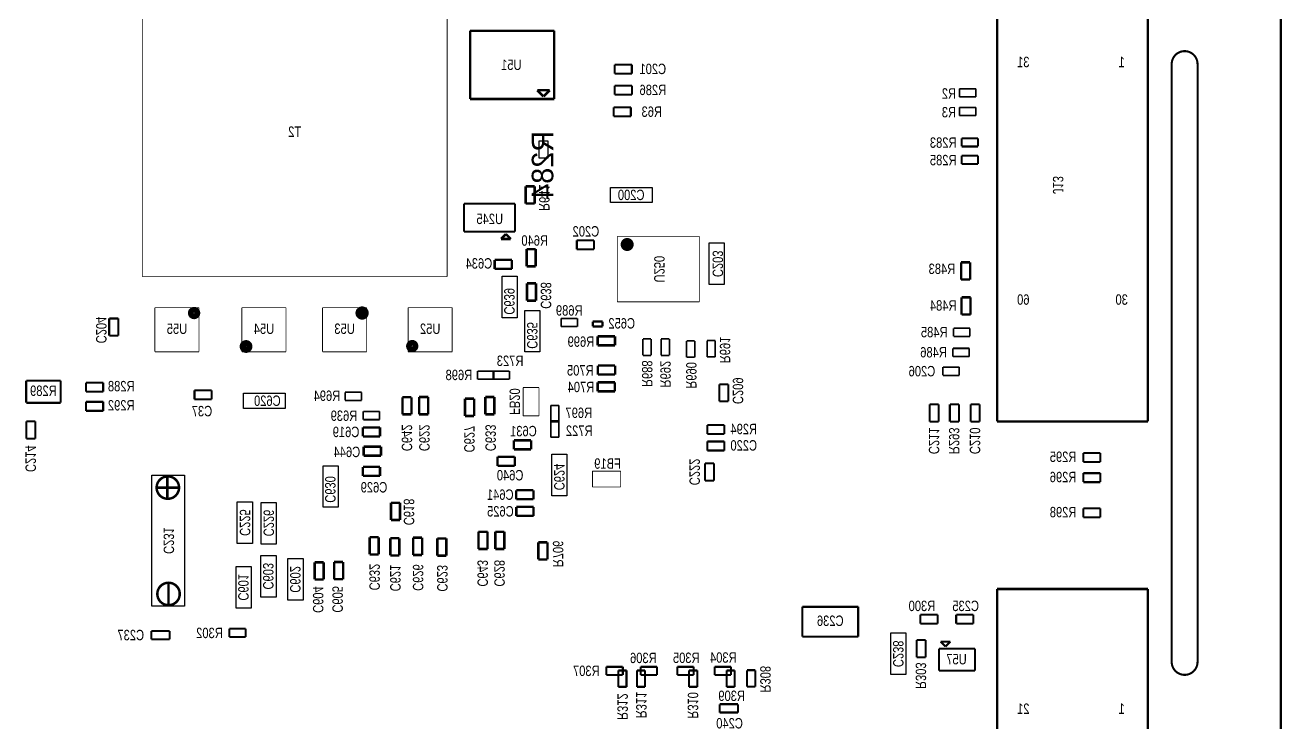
# Model space of a CAD drawing. Extents: x -186 to 234, y -83 to 214.
# Drawn here: x -10.1 to 66.5, y 72.7 to 115.3 of the extents above; entities that cross this region are included whole.
import ezdxf
from ezdxf.enums import TextEntityAlignment as Align

# ---------------------------------------------------------------- set-up
doc = ezdxf.new("R2010")
doc.units = 0
for name, color, linetype in [('BG_OUTLINE', 253, 'CONTINUOUS'), ('PG_ASSEMBLY_BOTTOM', 12, 'CONTINUOUS'), ('RD_ASSEMBLY_BOTTOM', 142, 'CONTINUOUS')]:
    doc.layers.add(name, color=color, linetype=linetype)

msp = doc.modelspace()

# ---------------------------------------------------------------- linework, layer by layer
at = {"layer": 'BG_OUTLINE', "const_width": 0.127}
for points in [[(66.460395, 157.020311), (66.460395, -9.271)], [(59.805595, 112.907293), (59.805595, 110.367293)], [(61.380395, 112.907293), (61.380395, 76.414605)], [(59.805595, 78.954605), (59.805595, 110.367293)], [(59.805595, 76.414605), (59.805595, 78.954605)]]:
    msp.add_lwpolyline(points, dxfattribs=at)
for points in [[(59.805595, 112.907293, -1.000032), (61.380395, 112.907293)], [(61.380395, 76.414605, -0.999968), (59.805595, 76.414605)]]:
    msp.add_lwpolyline(points, format="xyb", dxfattribs=at)
at = {"layer": 'PG_ASSEMBLY_BOTTOM'}
for points, const_width in [([(49.152607, 91.092299), (49.152607, 120.092495)], 0.150089), ([(58.352487, 120.092495), (58.352487, 91.092299)], 0.150089), ([(-2.987497, 116.437689), (-2.987497, 99.927689)], 0.0508), ([(15.605303, 99.927689), (15.605303, 116.437689)], 0.0508), ([(17.005808, 114.935508), (22.135592, 114.935508)], 0.1524), ([(17.005808, 110.775496), (17.005808, 114.935508)], 0.1524), ([(22.135592, 114.935508), (22.135592, 110.775496)], 0.1524), ([(25.823291, 112.322), (25.823291, 112.87219)], 0.127), ([(25.823291, 112.87219), (26.873302, 112.87219)], 0.127), ([(26.873302, 112.87219), (26.873302, 112.322)], 0.127), ([(26.873302, 112.322), (25.823291, 112.322)], 0.127), ([(21.102879, 111.312198), (21.864879, 111.312198)], 0.1524), ([(21.483879, 110.931198), (21.102879, 111.312198)], 0.1524), ([(21.864879, 111.312198), (21.483879, 110.931198)], 0.1524), ([(25.826491, 111.591293), (26.876502, 111.591293)], 0.127), ([(25.826491, 111.041078), (25.826491, 111.591293)], 0.127), ([(26.876502, 111.591293), (26.876502, 111.041078)], 0.127), ([(46.859698, 111.400311), (47.859493, 111.400311)], 0.102108), ([(46.859698, 110.900489), (46.859698, 111.400311)], 0.102108), ([(47.859493, 111.400311), (47.859493, 110.900489)], 0.102108), ([(22.135592, 110.775496), (17.005808, 110.775496)], 0.1524), ([(26.876502, 111.041078), (25.826491, 111.041078)], 0.127), ([(47.859493, 110.900489), (46.859698, 110.900489)], 0.102108), ([(25.762052, 110.263508), (26.812062, 110.263508)], 0.127), ([(25.762052, 109.713293), (25.762052, 110.263508)], 0.127), ([(26.812062, 109.713293), (25.762052, 109.713293)], 0.127), ([(26.812062, 110.263508), (26.812062, 109.713293)], 0.127), ([(46.859698, 110.257311), (47.859493, 110.257311)], 0.102108), ([(46.859698, 109.757489), (46.859698, 110.257311)], 0.102108), ([(47.859493, 109.757489), (46.859698, 109.757489)], 0.102108), ([(47.859493, 110.257311), (47.859493, 109.757489)], 0.102108), ([(46.992286, 107.875807), (46.992286, 108.375704)], 0.127), ([(46.992286, 108.375704), (47.992284, 108.375704)], 0.127), ([(47.992284, 108.375704), (47.992284, 107.875807)], 0.127), ([(47.992284, 107.875807), (46.992286, 107.875807)], 0.127), ([(46.992286, 106.809007), (46.992286, 107.308904)], 0.127), ([(46.992286, 107.308904), (47.992284, 107.308904)], 0.127), ([(47.992284, 107.308904), (47.992284, 106.809007)], 0.127), ([(47.992284, 106.809007), (46.992286, 106.809007)], 0.127), ([(20.397521, 104.393263), (20.397521, 105.443249)], 0.1524), ([(20.397521, 105.443249), (20.947736, 105.443249)], 0.1524), ([(20.947736, 105.443249), (20.947736, 104.393263)], 0.1524), ([(16.639515, 102.680897), (16.639515, 104.380716)], 0.127), ([(16.639515, 104.380716), (19.739331, 104.380716)], 0.127), ([(19.739331, 104.380716), (19.739331, 102.680897)], 0.127), ([(20.947736, 104.393263), (20.397521, 104.393263)], 0.1524), ([(19.739331, 102.680897), (16.639515, 102.680897)], 0.127), ([(18.889421, 102.230809), (19.189421, 102.530808)], 0.1524), ([(19.48942, 102.230809), (18.889421, 102.230809)], 0.1524), ([(19.189421, 102.530808), (19.48942, 102.230809)], 0.1524), ([(23.515599, 101.592101), (23.515599, 102.14229)], 0.127), ([(23.515599, 102.14229), (24.565407, 102.14229)], 0.127), ([(24.565407, 102.14229), (24.565407, 101.592101)], 0.127), ([(25.990118, 98.389313), (25.990118, 102.387324)], 0.0508), ([(25.990118, 102.387324), (30.988914, 102.387324)], 0.0508), ([(30.988914, 102.387324), (30.988914, 98.389313)], 0.0508), ([(20.452385, 100.561927), (20.452385, 101.611913)], 0.1524), ([(20.452385, 101.611913), (21.0026, 101.611913)], 0.1524), ([(21.0026, 101.611913), (21.0026, 100.561927)], 0.1524), ([(24.565407, 101.592101), (23.515599, 101.592101)], 0.127), ([(18.502325, 100.404905), (18.502325, 100.955119)], 0.1524), ([(18.502325, 100.955119), (19.55231, 100.955119)], 0.1524), ([(19.55231, 100.404905), (18.502325, 100.404905)], 0.1524), ([(19.55231, 100.955119), (19.55231, 100.404905)], 0.1524), ([(21.0026, 100.561927), (20.452385, 100.561927)], 0.1524), ([(46.957488, 99.754207), (46.957488, 100.804193)], 0.1524), ([(46.957488, 100.804193), (47.507703, 100.804193)], 0.1524), ([(47.507703, 100.804193), (47.507703, 99.754207)], 0.1524), ([(-2.987497, 99.927689), (15.605303, 99.927689)], 0.0508), ([(47.507703, 99.754207), (46.957488, 99.754207)], 0.1524), ([(20.477683, 98.469171), (20.477683, 99.519156)], 0.1524), ([(20.477683, 99.519156), (21.027898, 99.519156)], 0.1524), ([(21.027898, 99.519156), (21.027898, 98.469171)], 0.1524), ([(21.027898, 98.469171), (20.477683, 98.469171)], 0.1524), ([(30.988914, 98.389313), (25.990118, 98.389313)], 0.0508), ([(46.982888, 97.620607), (46.982888, 98.670593)], 0.1524), ([(46.982888, 98.670593), (47.533103, 98.670593)], 0.1524), ([(47.533103, 98.670593), (47.533103, 97.620607)], 0.1524), ([(-5.008118, 96.327697), (-5.008118, 97.377783)], 0.127), ([(-5.008118, 97.377783), (-4.457903, 97.377783)], 0.127), ([(-4.457903, 97.377783), (-4.457903, 96.327697)], 0.127), ([(-2.220214, 95.342989), (-2.220214, 98.035389)], 0.0508), ([(-2.220214, 98.035389), (0.472186, 98.035389)], 0.0508), ([(0.472186, 98.035389), (0.472186, 95.342989)], 0.0508), ([(3.086887, 95.342989), (3.086887, 98.035389)], 0.0508), ([(3.086887, 98.035389), (5.779287, 98.035389)], 0.0508), ([(5.779287, 98.035389), (5.779287, 95.342989)], 0.0508), ([(8.004302, 95.342989), (8.004302, 98.035389)], 0.0508), ([(8.004302, 98.035389), (10.696702, 98.035389)], 0.0508), ([(10.696702, 98.035389), (10.696702, 95.342989)], 0.0508), ([(13.224789, 95.342989), (13.224789, 98.035389)], 0.0508), ([(13.224789, 98.035389), (15.917189, 98.035389)], 0.0508), ([(15.917189, 98.035389), (15.917189, 95.342989)], 0.0508), ([(22.552127, 96.883626), (22.552127, 97.383448)], 0.102108), ([(22.552127, 97.383448), (23.551921, 97.383448)], 0.102108), ([(23.551921, 97.383448), (23.551921, 96.883626)], 0.102108), ([(47.533103, 97.620607), (46.982888, 97.620607)], 0.1524), ([(23.551921, 96.883626), (22.552127, 96.883626)], 0.102108), ([(24.488165, 97.190306), (25.087555, 97.190306)], 0.149911), ([(24.488165, 96.890484), (24.488165, 97.190306)], 0.149911), ([(25.087555, 96.890484), (24.488165, 96.890484)], 0.149911), ([(25.087555, 97.190306), (25.087555, 96.890484)], 0.149911), ([(46.494141, 96.78322), (47.493936, 96.78322)], 0.102108), ([(46.494141, 96.283323), (46.494141, 96.78322)], 0.102108), ([(47.493936, 96.78322), (47.493936, 96.283323)], 0.102108), ([(-4.457903, 96.327697), (-5.008118, 96.327697)], 0.127), ([(24.792508, 95.741287), (24.792508, 96.291502)], 0.1524), ([(24.792508, 96.291502), (25.842493, 96.291502)], 0.1524), ([(25.842493, 96.291502), (25.842493, 95.741287)], 0.1524), ([(27.543811, 95.1262), (27.543811, 96.125995)], 0.102108), ([(27.543811, 96.125995), (28.043632, 96.125995)], 0.102108), ([(28.043632, 96.125995), (28.043632, 95.1262)], 0.102108), ([(28.661512, 95.1262), (28.661512, 96.125995)], 0.102108), ([(28.661512, 96.125995), (29.161334, 96.125995)], 0.102108), ([(29.161334, 96.125995), (29.161334, 95.1262)], 0.102108), ([(30.210709, 95.011316), (30.210709, 96.011111)], 0.102108), ([(30.210709, 96.011111), (30.71053, 96.011111)], 0.102108), ([(30.71053, 96.011111), (30.71053, 95.011316)], 0.102108), ([(31.463894, 95.028258), (31.463894, 96.028053)], 0.102108), ([(31.463894, 96.028053), (31.963716, 96.028053)], 0.102108), ([(31.963716, 96.028053), (31.963716, 95.028258)], 0.102108), ([(47.493936, 96.283323), (46.494141, 96.283323)], 0.102108), ([(0.472186, 95.342989), (-2.220214, 95.342989)], 0.0508), ([(5.779287, 95.342989), (3.086887, 95.342989)], 0.0508), ([(10.696702, 95.342989), (8.004302, 95.342989)], 0.0508), ([(15.917189, 95.342989), (13.224789, 95.342989)], 0.0508), ([(25.842493, 95.741287), (24.792508, 95.741287)], 0.1524), ([(28.043632, 95.1262), (27.543811, 95.1262)], 0.102108), ([(29.161334, 95.1262), (28.661512, 95.1262)], 0.102108), ([(30.71053, 95.011316), (30.210709, 95.011316)], 0.102108), ([(31.963716, 95.028258), (31.463894, 95.028258)], 0.102108), ([(46.454441, 95.556045), (47.454236, 95.556045)], 0.102108), ([(46.454441, 95.056147), (46.454441, 95.556045)], 0.102108), ([(47.454236, 95.056147), (46.454441, 95.056147)], 0.102108), ([(47.454236, 95.556045), (47.454236, 95.056147)], 0.102108), ([(24.802795, 93.957496), (24.802795, 94.50771)], 0.1524), ([(24.802795, 94.50771), (25.85278, 94.50771)], 0.1524), ([(25.85278, 94.50771), (25.85278, 93.957496)], 0.1524), ([(45.846492, 94.407711), (46.846287, 94.407711)], 0.1016), ([(45.846492, 93.907889), (45.846492, 94.407711)], 0.1016), ([(46.846287, 94.407711), (46.846287, 93.907889)], 0.1016), ([(-10.072599, 92.229889), (-10.072599, 93.580001)], 0.127), ([(-10.072599, 93.580001), (-7.972806, 93.580001)], 0.127), ([(-7.972806, 93.580001), (-7.972806, 92.229889)], 0.127), ([(17.458868, 94.171948), (18.458663, 94.171948)], 0.102108), ([(17.458868, 93.672127), (17.458868, 94.171948)], 0.102108), ([(18.458663, 93.672127), (17.458868, 93.672127)], 0.102108), ([(18.408879, 93.672127), (18.408879, 94.171948)], 0.102108), ([(18.408879, 94.171948), (19.408673, 94.171948)], 0.102108), ([(19.408673, 93.672127), (18.408879, 93.672127)], 0.102108), ([(18.458663, 94.171948), (18.458663, 93.672127)], 0.102108), ([(19.408673, 94.171948), (19.408673, 93.672127)], 0.102108), ([(24.785498, 93.479315), (25.835483, 93.479315)], 0.1524), ([(24.785498, 92.9291), (24.785498, 93.479315)], 0.1524), ([(25.85278, 93.957496), (24.802795, 93.957496)], 0.1524), ([(25.835483, 93.479315), (25.835483, 92.9291)], 0.1524), ([(46.846287, 93.907889), (45.846492, 93.907889)], 0.1016), ([(-6.4246, 93.459605), (-5.374615, 93.459605)], 0.127), ([(-6.4246, 92.90939), (-6.4246, 93.459605)], 0.127), ([(-5.374615, 92.90939), (-6.4246, 92.90939)], 0.127), ([(-5.374615, 93.459605), (-5.374615, 92.90939)], 0.127), ([(0.194107, 92.443833), (0.194107, 92.994048)], 0.127), ([(0.194107, 92.994048), (1.244092, 92.994048)], 0.127), ([(1.244092, 92.994048), (1.244092, 92.443833)], 0.127), ([(9.383446, 92.878021), (10.383241, 92.878021)], 0.102108), ([(9.383446, 92.3782), (9.383446, 92.878021)], 0.102108), ([(10.383241, 92.878021), (10.383241, 92.3782)], 0.102108), ([(21.206435, 93.161307), (20.241235, 93.161307)], 0.0508), ([(20.241235, 93.161307), (20.241235, 91.434107)], 0.0508), ([(21.206435, 91.434107), (21.206435, 93.161307)], 0.0508), ([(25.835483, 92.9291), (24.785498, 92.9291)], 0.1524), ([(32.204685, 92.315005), (32.204685, 93.365091)], 0.127), ([(32.204685, 93.365091), (32.754595, 93.365091)], 0.127), ([(32.754595, 93.365091), (32.754595, 92.315005)], 0.127), ([(-7.972806, 92.229889), (-10.072599, 92.229889)], 0.127), ([(-6.4246, 92.291205), (-5.374894, 92.291205)], 0.127), ([(-6.4246, 91.74099), (-6.4246, 92.291205)], 0.127), ([(-5.374894, 92.291205), (-5.374894, 91.74099)], 0.127), ([(1.244092, 92.443833), (0.194107, 92.443833)], 0.127), ([(10.383241, 92.3782), (9.383446, 92.3782)], 0.102108), ([(12.878994, 91.523109), (12.878994, 92.573094)], 0.1524), ([(12.878994, 92.573094), (13.429209, 92.573094)], 0.1524), ([(13.429209, 92.573094), (13.429209, 91.523109)], 0.1524), ([(13.899185, 91.532405), (13.899185, 92.58239)], 0.1524), ([(13.899185, 92.58239), (14.4494, 92.58239)], 0.1524), ([(14.4494, 92.58239), (14.4494, 91.532405)], 0.1524), ([(16.699992, 91.430805), (16.699992, 92.48079)], 0.1524), ([(16.699992, 92.48079), (17.250207, 92.48079)], 0.1524), ([(17.250207, 92.48079), (17.250207, 91.430805)], 0.1524), ([(17.93748, 91.532405), (17.93748, 92.58239)], 0.1524), ([(17.93748, 92.58239), (18.487695, 92.58239)], 0.1524), ([(18.487695, 92.58239), (18.487695, 91.532405)], 0.1524), ([(21.926245, 91.077034), (21.926245, 92.076829)], 0.102108), ([(21.926245, 92.076829), (22.426066, 92.076829)], 0.102108), ([(22.426066, 92.076829), (22.426066, 91.077034)], 0.102108), ([(32.754595, 92.315005), (32.204685, 92.315005)], 0.127), ([(45.044893, 91.085899), (45.044893, 92.136011)], 0.127), ([(45.044893, 92.136011), (45.595083, 92.136011)], 0.127), ([(45.595083, 92.136011), (45.595083, 91.085899)], 0.127), ([(46.271993, 91.085899), (46.271993, 92.136011)], 0.127), ([(46.271993, 92.136011), (46.822106, 92.136011)], 0.127), ([(46.822106, 92.136011), (46.822106, 91.085899)], 0.127), ([(47.541993, 91.085899), (47.541993, 92.136011)], 0.127), ([(47.541993, 92.136011), (48.092106, 92.136011)], 0.127), ([(48.092106, 92.136011), (48.092106, 91.085899)], 0.127), ([(-5.374894, 91.74099), (-6.4246, 91.74099)], 0.127), ([(10.489286, 91.202485), (10.489286, 91.702306)], 0.102108), ([(10.489286, 91.702306), (11.48908, 91.702306)], 0.102108), ([(11.48908, 91.202485), (10.489286, 91.202485)], 0.102108), ([(11.48908, 91.702306), (11.48908, 91.202485)], 0.102108), ([(13.429209, 91.523109), (12.878994, 91.523109)], 0.1524), ([(14.4494, 91.532405), (13.899185, 91.532405)], 0.1524), ([(17.250207, 91.430805), (16.699992, 91.430805)], 0.1524), ([(18.487695, 91.532405), (17.93748, 91.532405)], 0.1524), ([(20.241235, 91.434107), (21.206435, 91.434107)], 0.0508), ([(-10.059594, 90.045794), (-10.059594, 91.095805)], 0.127), ([(-10.059594, 91.095805), (-9.509709, 91.095805)], 0.127), ([(-9.509709, 91.095805), (-9.509709, 90.045794)], 0.127), ([(10.46419, 90.726311), (11.514176, 90.726311)], 0.1524), ([(10.46419, 90.176096), (10.46419, 90.726311)], 0.1524), ([(11.514176, 90.726311), (11.514176, 90.176096)], 0.1524), ([(21.926245, 90.127023), (21.926245, 91.126818)], 0.102108), ([(21.926245, 91.126818), (22.426066, 91.126818)], 0.102108), ([(22.426066, 91.077034), (21.926245, 91.077034)], 0.102108), ([(22.426066, 91.126818), (22.426066, 90.127023)], 0.102108), ([(31.4722, 90.870507), (32.522185, 90.870507)], 0.127), ([(31.4722, 90.320393), (31.4722, 90.870507)], 0.127), ([(32.522185, 90.870507), (32.522185, 90.320393)], 0.127), ([(45.595083, 91.085899), (45.044893, 91.085899)], 0.127), ([(46.822106, 91.085899), (46.271993, 91.085899)], 0.127), ([(48.092106, 91.085899), (47.541993, 91.085899)], 0.127), ([(58.352487, 91.092299), (49.152607, 91.092299)], 0.150089), ([(-9.509709, 90.045794), (-10.059594, 90.045794)], 0.127), ([(11.514176, 90.176096), (10.46419, 90.176096)], 0.1524), ([(19.678091, 89.394386), (19.678091, 89.9446)], 0.1524), ([(19.678091, 89.9446), (20.728076, 89.9446)], 0.1524), ([(20.728076, 89.9446), (20.728076, 89.394386)], 0.1524), ([(22.426066, 90.127023), (21.926245, 90.127023)], 0.102108), ([(32.522185, 90.320393), (31.4722, 90.320393)], 0.127), ([(31.4722, 89.870305), (32.522185, 89.870305)], 0.127), ([(31.4722, 89.320395), (31.4722, 89.870305)], 0.127), ([(32.522185, 89.870305), (32.522185, 89.320395)], 0.127), ([(10.517683, 89.000508), (10.517683, 89.550723)], 0.1524), ([(10.517683, 89.550723), (11.567668, 89.550723)], 0.1524), ([(11.567668, 89.000508), (10.517683, 89.000508)], 0.1524), ([(11.567668, 89.550723), (11.567668, 89.000508)], 0.1524), ([(18.681852, 88.384202), (18.681852, 88.934417)], 0.1524), ([(18.681852, 88.934417), (19.731838, 88.934417)], 0.1524), ([(20.728076, 89.394386), (19.678091, 89.394386)], 0.1524), ([(19.731838, 88.934417), (19.731838, 88.384202)], 0.1524), ([(32.522185, 89.320395), (31.4722, 89.320395)], 0.127), ([(54.406597, 88.624893), (54.406597, 89.175107)], 0.127), ([(54.406597, 89.175107), (55.456607, 89.175107)], 0.127), ([(55.456607, 89.175107), (55.456607, 88.624893)], 0.127), ([(10.46419, 88.320702), (11.514176, 88.320702)], 0.1524), ([(10.46419, 87.770487), (10.46419, 88.320702)], 0.1524), ([(11.514176, 88.320702), (11.514176, 87.770487)], 0.1524), ([(19.731838, 88.384202), (18.681852, 88.384202)], 0.1524), ([(31.336488, 87.486211), (31.336488, 88.535993)], 0.127), ([(31.336488, 88.535993), (31.886703, 88.535993)], 0.127), ([(31.886703, 88.535993), (31.886703, 87.486211)], 0.127), ([(55.456607, 88.624893), (54.406597, 88.624893)], 0.127), ([(-1.457249, 87.742268), (-1.457249, 86.345268)], 0.1524), ([(11.514176, 87.770487), (10.46419, 87.770487)], 0.1524), ([(26.196011, 88.062308), (24.468811, 88.062308)], 0.0508), ([(24.468811, 88.062308), (24.468811, 87.097108)], 0.0508), ([(26.196011, 87.097108), (26.196011, 88.062308)], 0.0508), ([(31.886703, 87.486211), (31.336488, 87.486211)], 0.127), ([(54.406597, 87.3887), (54.406597, 87.938889)], 0.127), ([(54.406597, 87.938889), (55.456607, 87.938889)], 0.127), ([(55.456607, 87.3887), (54.406597, 87.3887)], 0.127), ([(55.456607, 87.938889), (55.456607, 87.3887)], 0.127), ([(-0.720649, 87.056468), (-2.117649, 87.056468)], 0.1524), ([(19.819671, 86.346919), (19.819671, 86.897134)], 0.1524), ([(19.819671, 86.897134), (20.869656, 86.897134)], 0.1524), ([(20.869656, 86.897134), (20.869656, 86.346919)], 0.1524), ([(24.468811, 87.097108), (26.196011, 87.097108)], 0.0508), ([(12.177471, 85.0789), (12.177471, 86.128885)], 0.1524), ([(12.177471, 86.128885), (12.727686, 86.128885)], 0.1524), ([(12.727686, 86.128885), (12.727686, 85.0789)], 0.1524), ([(20.869656, 86.346919), (19.819671, 86.346919)], 0.1524), ([(19.827596, 85.330182), (19.827596, 85.880397)], 0.1524), ([(19.827596, 85.880397), (20.877581, 85.880397)], 0.1524), ([(20.877581, 85.880397), (20.877581, 85.330182)], 0.1524), ([(54.406597, 85.246693), (54.406597, 85.796907)], 0.127), ([(54.406597, 85.796907), (55.456607, 85.796907)], 0.127), ([(55.456607, 85.796907), (55.456607, 85.246693)], 0.127), ([(12.727686, 85.0789), (12.177471, 85.0789)], 0.1524), ([(20.877581, 85.330182), (19.827596, 85.330182)], 0.1524), ([(55.456607, 85.246693), (54.406597, 85.246693)], 0.127), ([(17.51838, 83.309638), (17.51838, 84.359623)], 0.1524), ([(17.51838, 84.359623), (18.068595, 84.359623)], 0.1524), ([(18.068595, 84.359623), (18.068595, 83.309638)], 0.1524), ([(18.54647, 83.310552), (18.54647, 84.360537)], 0.1524), ([(18.54647, 84.360537), (19.096685, 84.360537)], 0.1524), ([(19.096685, 84.360537), (19.096685, 83.310552)], 0.1524), ([(10.876382, 82.977101), (10.876382, 84.027086)], 0.1524), ([(10.876382, 84.027086), (11.426596, 84.027086)], 0.1524), ([(11.426596, 84.027086), (11.426596, 82.977101)], 0.1524), ([(12.143486, 82.917411), (12.143486, 83.967396)], 0.1524), ([(12.143486, 83.967396), (12.693701, 83.967396)], 0.1524), ([(12.693701, 83.967396), (12.693701, 82.917411)], 0.1524), ([(13.528878, 82.947205), (13.528878, 83.99719)], 0.1524), ([(13.528878, 83.99719), (14.079093, 83.99719)], 0.1524), ([(14.079093, 83.99719), (14.079093, 82.947205)], 0.1524), ([(15.009495, 82.9024), (15.009495, 83.952385)], 0.1524), ([(15.009495, 83.952385), (15.55971, 83.952385)], 0.1524), ([(15.55971, 83.952385), (15.55971, 82.9024)], 0.1524), ([(21.173415, 82.668948), (21.173415, 83.718933)], 0.1524), ([(21.173415, 83.718933), (21.723629, 83.718933)], 0.1524), ([(21.723629, 83.718933), (21.723629, 82.668948)], 0.1524), ([(11.426596, 82.977101), (10.876382, 82.977101)], 0.1524), ([(12.693701, 82.917411), (12.143486, 82.917411)], 0.1524), ([(14.079093, 82.947205), (13.528878, 82.947205)], 0.1524), ([(15.55971, 82.9024), (15.009495, 82.9024)], 0.1524), ([(18.068595, 83.309638), (17.51838, 83.309638)], 0.1524), ([(19.096685, 83.310552), (18.54647, 83.310552)], 0.1524), ([(7.526147, 81.449697), (7.526147, 82.499683)], 0.1524), ([(7.526147, 82.499683), (8.076336, 82.499683)], 0.1524), ([(8.076336, 82.499683), (8.076336, 81.449697)], 0.1524), ([(8.713114, 81.464887), (8.713114, 82.514999)], 0.1524), ([(8.713114, 82.514999), (9.263202, 82.514999)], 0.1524), ([(9.263202, 82.514999), (9.263202, 81.464887)], 0.1524), ([(21.723629, 82.668948), (21.173415, 82.668948)], 0.1524), ([(-1.388339, 81.277028), (-1.388339, 79.880028)], 0.1524), ([(8.076336, 81.449697), (7.526147, 81.449697)], 0.1524), ([(9.263202, 81.464887), (8.713114, 81.464887)], 0.1524), ([(49.152607, 56.371693), (49.152607, 80.871593)], 0.150089), ([(49.152607, 80.871593), (58.352487, 80.871593)], 0.150089), ([(58.352487, 80.871593), (58.352487, 56.371693)], 0.150089), ([(37.275795, 79.7814), (40.679395, 79.7814)], 0.127), ([(37.275795, 77.9526), (37.275795, 79.7814)], 0.127), ([(40.679395, 79.7814), (40.679395, 77.9526)], 0.127), ([(44.472885, 79.303905), (45.522896, 79.303905)], 0.127), ([(44.472885, 78.753691), (44.472885, 79.303905)], 0.127), ([(45.522896, 79.303905), (45.522896, 78.753691)], 0.127), ([(46.657285, 79.303905), (47.707296, 79.303905)], 0.127), ([(46.657285, 78.753691), (46.657285, 79.303905)], 0.127), ([(47.707296, 79.303905), (47.707296, 78.753691)], 0.127), ([(-2.434311, 77.8002), (-2.434311, 78.3082)], 0.127), ([(-2.434311, 78.3082), (-1.316711, 78.3082)], 0.127), ([(-1.316711, 78.3082), (-1.316711, 77.8002)], 0.127), ([(2.323135, 78.445106), (3.323133, 78.445106)], 0.127), ([(2.323135, 77.945005), (2.323135, 78.445106)], 0.127), ([(3.323133, 78.445106), (3.323133, 77.945005)], 0.127), ([(45.522896, 78.753691), (44.472885, 78.753691)], 0.127), ([(47.707296, 78.753691), (46.657285, 78.753691)], 0.127), ([(-1.316711, 77.8002), (-2.434311, 77.8002)], 0.127), ([(3.323133, 77.945005), (2.323135, 77.945005)], 0.127), ([(40.679395, 77.9526), (37.275795, 77.9526)], 0.127), ([(44.242787, 76.698907), (44.242787, 77.748613)], 0.127), ([(44.242787, 77.748613), (44.792697, 77.748613)], 0.127), ([(44.792697, 77.748613), (44.792697, 76.698907)], 0.127), ([(46.002194, 77.356995), (45.702195, 77.656893)], 0.127), ([(45.702195, 77.656893), (46.302193, 77.656893)], 0.127), ([(46.302193, 77.656893), (46.002194, 77.356995)], 0.127), ([(44.792697, 76.698907), (44.242787, 76.698907)], 0.127), ([(45.602195, 75.881713), (45.602195, 77.231697)], 0.127), ([(45.602195, 77.231697), (47.802089, 77.231697)], 0.127), ([(47.802089, 77.231697), (47.802089, 75.881713)], 0.127), ([(25.323292, 76.119711), (26.323087, 76.119711)], 0.127), ([(25.323292, 75.619889), (25.323292, 76.119711)], 0.127), ([(26.048208, 74.894897), (26.048208, 75.894692)], 0.127), ([(26.048208, 75.894692), (26.548105, 75.894692)], 0.127), ([(26.323087, 76.119711), (26.323087, 75.619889)], 0.127), ([(26.548105, 75.894692), (26.548105, 74.894897)], 0.127), ([(27.181099, 74.894897), (27.181099, 75.894692)], 0.127), ([(27.181099, 75.894692), (27.680996, 75.894692)], 0.127), ([(27.406092, 75.619889), (27.406092, 76.119711)], 0.127), ([(27.406092, 76.119711), (28.405887, 76.119711)], 0.127), ([(27.680996, 75.894692), (27.680996, 74.894897)], 0.127), ([(28.405887, 76.119711), (28.405887, 75.619889)], 0.127), ([(29.641292, 76.119711), (30.641087, 76.119711)], 0.127), ([(29.641292, 75.619889), (29.641292, 76.119711)], 0.127), ([(30.366208, 74.894897), (30.366208, 75.894692)], 0.127), ([(30.366208, 75.894692), (30.866105, 75.894692)], 0.127), ([(30.641087, 76.119711), (30.641087, 75.619889)], 0.127), ([(30.866105, 75.894692), (30.866105, 74.894897)], 0.127), ([(31.927292, 76.119711), (32.927087, 76.119711)], 0.127), ([(31.927292, 75.619889), (31.927292, 76.119711)], 0.127), ([(32.652208, 74.894897), (32.652208, 75.894692)], 0.127), ([(32.652208, 75.894692), (33.152105, 75.894692)], 0.127), ([(32.927087, 76.119711), (32.927087, 75.619889)], 0.127), ([(33.152105, 75.894692), (33.152105, 74.894897)], 0.127), ([(33.904504, 74.912703), (33.904504, 75.912497)], 0.127), ([(33.904504, 75.912497), (34.4043, 75.912497)], 0.127), ([(34.4043, 75.912497), (34.4043, 74.912703)], 0.127), ([(47.802089, 75.881713), (45.602195, 75.881713)], 0.127), ([(26.323087, 75.619889), (25.323292, 75.619889)], 0.127), ([(28.405887, 75.619889), (27.406092, 75.619889)], 0.127), ([(30.641087, 75.619889), (29.641292, 75.619889)], 0.127), ([(32.927087, 75.619889), (31.927292, 75.619889)], 0.127), ([(26.548105, 74.894897), (26.048208, 74.894897)], 0.127), ([(27.680996, 74.894897), (27.181099, 74.894897)], 0.127), ([(30.866105, 74.894897), (30.366208, 74.894897)], 0.127), ([(33.152105, 74.894897), (32.652208, 74.894897)], 0.127), ([(34.4043, 74.912703), (33.904504, 74.912703)], 0.127), ([(32.236689, 73.3298), (32.236689, 73.8378)], 0.127), ([(32.236689, 73.8378), (33.354289, 73.8378)], 0.127), ([(33.354289, 73.8378), (33.354289, 73.3298)], 0.127), ([(33.354289, 73.3298), (32.236689, 73.3298)], 0.127)]:
    msp.add_lwpolyline(points, dxfattribs=dict(at, const_width=const_width))
for points in [[(21.209787, 107.164911), (21.209787, 108.214897)], [(21.209787, 108.214897), (21.749791, 108.214897)], [(21.749791, 108.214897), (21.749791, 107.164911)], [(21.749791, 107.164911), (21.209787, 107.164911)]]:
    msp.add_lwpolyline(points, dxfattribs=at)
for points in [[(25.563398, 105.367099), (28.103398, 105.367099), (28.103398, 104.447213), (25.563398, 104.447213)], [(31.594095, 99.445293), (31.594095, 101.985293), (32.514083, 101.985293), (32.514083, 99.445293)], [(19.880478, 99.952048), (19.880478, 97.412048), (18.96049, 97.412048), (18.96049, 99.952048)], [(20.340015, 95.333007), (20.340015, 97.873007), (21.260003, 97.873007), (21.260003, 95.333007)], [(5.733974, 91.893034), (3.193974, 91.893034), (3.193974, 92.813022), (5.733974, 92.813022)], [(22.912502, 89.103987), (22.912502, 86.563987), (21.992514, 86.563987), (21.992514, 89.103987)], [(8.957589, 88.392), (8.957589, 85.852), (8.037601, 85.852), (8.037601, 88.392)], [(-0.408407, 87.819992), (-0.408407, 79.820008), (-2.408403, 79.820008), (-2.408403, 87.819992)], [(3.723919, 86.189414), (3.723919, 83.649414), (2.803931, 83.649414), (2.803931, 86.189414)], [(5.171719, 86.138614), (5.171719, 83.598614), (4.251731, 83.598614), (4.251731, 86.138614)], [(5.166589, 82.918605), (5.166589, 80.378605), (4.246575, 80.378605), (4.246575, 82.918605)], [(2.730525, 79.702558), (2.730525, 82.242558), (3.650539, 82.242558), (3.650539, 79.702558)], [(6.816166, 82.724752), (6.816166, 80.184752), (5.896178, 80.184752), (5.896178, 82.724752)], [(43.588991, 78.189099), (43.588991, 75.649099), (42.668977, 75.649099), (42.668977, 78.189099)]]:
    msp.add_lwpolyline(points, close=True, dxfattribs=at)
for points, const_width in [([(26.786815, 101.892938, 0.999997), (26.387552, 101.892964, 1.000003), (26.786815, 101.892938)], 0.398805), ([(0.143789, 97.536, 1), (0.194081, 97.885098, 1), (0.143789, 97.536)], 0.399999), ([(10.62355, 97.710549, 1), (10.214153, 97.710549, 1), (10.62355, 97.710549)], 0.399999), ([(3.242589, 95.504, 1), (3.436137, 95.831558, 1), (3.242589, 95.504)], 0.399999), ([(13.651738, 95.693179, 1), (13.302793, 95.693179, 1), (13.651738, 95.693179)], 0.399999), ([(-0.747928, 87.056468, 1), (-2.115769, 87.056468, 1), (-0.747928, 87.056468)], 0.1524), ([(-0.704418, 80.565828, 1), (-2.072259, 80.565828, 1), (-0.704418, 80.565828)], 0.1524)]:
    msp.add_lwpolyline(points, format="xyb", dxfattribs=dict(at, const_width=const_width))

# ---------------------------------------------------------------- texts
at = {"layer": 'PG_ASSEMBLY_BOTTOM', "text_generation_flag": 2, "width": 0.8}
for s, p in [('31', (50.752502, 112.715319)), ('1', (56.75249, 112.715319)), ('60', (50.752502, 98.215501)), ('30', (56.75249, 98.215501)), ('21', (50.752502, 73.244812)), ('1', (56.75249, 73.244812))]:
    msp.add_text(s, height=0.635, dxfattribs=at).set_placement(p, align=Align.CENTER)
at = {"layer": 'RD_ASSEMBLY_BOTTOM', "text_generation_flag": 2, "width": 0.8}
for s, p in [('U51', (19.520687, 112.543311)), ('C201', (28.151709, 112.292282)), ('R286', (28.154909, 111.011386)), ('R2', (46.216595, 110.7948)), ('R63', (28.090444, 109.683601)), ('R3', (46.216595, 109.6518)), ('T2', (6.308903, 108.462064)), ('R283', (45.866685, 107.795543)), ('R285', (45.866685, 106.728743)), ('C200', (26.833398, 104.602356)), ('U245', (18.203189, 103.140942)), ('C202', (24.070589, 102.378942)), ('R483', (45.787589, 100.092942)), ('R689', (23.054589, 97.552942)), ('R484', (45.863789, 97.857742)), ('C652', (26.254989, 96.765516)), ('U55', (-0.874014, 96.435189)), ('U54', (4.433087, 96.435189)), ('U53', (9.350502, 96.435189)), ('U52', (14.570989, 96.435189)), ('R485', (45.317664, 96.228459)), ('R723', (19.447789, 94.479542)), ('R486', (45.277964, 95.001283)), ('C206', (44.568389, 93.844516)), ('R288', (-4.274007, 92.930497)), ('R698', (16.323589, 93.615916)), ('R289', (-9.022537, 92.651097)), ('R694', (8.271789, 92.345916)), ('R292', (-4.274312, 91.762097)), ('C37', (0.651789, 91.406142)), ('R639', (9.313189, 91.126742)), ('R697', (23.638789, 91.304516)), ('R722', (23.664189, 90.212342)), ('R294', (33.698993, 90.315999)), ('C220', (33.698993, 89.316103)), ('R295', (53.178989, 88.6206)), ('FB19', (25.391389, 88.205742)), ('R296', (53.178989, 87.384407)), ('R298', (53.178989, 85.2424)), ('R300', (44.568389, 79.518942)), ('C235', (47.235389, 79.518942)), ('C236', (38.977595, 78.613)), ('C237', (-3.691611, 77.740942)), ('R302', (1.108989, 77.867942)), ('R306', (27.575789, 76.343942)), ('R305', (30.191989, 76.3524)), ('R304', (32.452589, 76.369342)), ('U57', (46.676589, 76.267742)), ('R307', (24.095989, 75.556542)), ('R309', (32.960589, 74.032542)), ('C240', (32.833589, 72.356142))]:
    msp.add_text(s, height=0.635, dxfattribs=at).set_placement(p, align=Align.CENTER)
at = {"layer": 'RD_ASSEMBLY_BOTTOM', "text_generation_flag": 2}
msp.add_text('R284', height=1.313205, rotation=90, dxfattribs=at).set_placement((22.080982, 108.820204))
at = {"layer": 'RD_ASSEMBLY_BOTTOM', "text_generation_flag": 2, "width": 0.8}
for s, p in [('J13', (52.558747, 105.52242)), ('C203', (31.800089, 100.715293)), ('U250', (28.235504, 100.388318)), ('C204', (-5.808294, 96.6724)), ('R691', (32.240931, 95.4532)), ('R688', (27.491106, 94.0054)), ('R692', (28.608731, 93.98)), ('R690', (30.183506, 93.9038)), ('C209', (33.028331, 92.964)), ('FB20', (19.413931, 92.3036)), ('C211', (44.989801, 89.909091)), ('R293', (46.2169, 89.909091)), ('C210', (47.4869, 89.909091)), ('C214', (-10.114813, 88.818212)), ('C222', (30.386731, 88.011)), ('C225', (2.959125, 84.919414)), ('C226', (4.406925, 84.894014)), ('C231', (-1.687805, 83.82)), ('C603', (4.376395, 81.648605)), ('C602', (6.025972, 81.454752)), ('C601', (2.860319, 80.972558)), ('C604', (7.420229, 80.22209)), ('C605', (8.60712, 80.237381)), ('C238', (42.807331, 76.9112)), ('R308', (34.704731, 75.3618)), ('R303', (44.187389, 75.572899)), ('R312', (25.992531, 73.6854)), ('R311', (27.135531, 73.787)), ('R310', (30.285131, 73.7616))]:
    msp.add_text(s, height=0.635, rotation=270, dxfattribs=at).set_placement(p, align=Align.CENTER)
for s, p in [('R641', (21.217331, 103.9368)), ('C639', (19.083706, 97.6122)), ('C638', (21.318906, 97.9678)), ('C635', (20.480731, 95.5294)), ('C642', (12.835306, 89.281)), ('C622', (13.902106, 89.281)), ('C627', (16.645306, 89.2048)), ('C633', (17.940706, 89.281)), ('C624', (22.131706, 86.8934)), ('C630', (8.161706, 86.1314)), ('C618', (12.962306, 84.7598)), ('R706', (22.055506, 82.1944)), ('C632', (10.863478, 80.784294)), ('C621', (12.130583, 80.724604)), ('C626', (13.515975, 80.754398)), ('C623', (14.996592, 80.709592)), ('C643', (17.454677, 81.01523)), ('C628', (18.482767, 81.016145))]:
    msp.add_text(s, height=0.635, rotation=270, dxfattribs=at).set_placement(p)
for s, p in [('R640', (21.759189, 101.820116)), ('C634', (18.355589, 100.423142)), ('R699', (24.578589, 95.647942)), ('R705', (24.540388, 93.893792)), ('R704', (24.578589, 92.879316)), ('C620', (5.452389, 92.041142)), ('C619', (10.252989, 90.136142)), ('C631', (21.073389, 90.186942)), ('C644', (10.303789, 88.916942)), ('C629', (11.954789, 86.757916)), ('C640', (20.260589, 87.494542)), ('C641', (19.658863, 86.308616)), ('C625', (19.666788, 85.291879))]:
    msp.add_text(s, height=0.635, dxfattribs=at).set_placement(p)

doc.saveas('drawing.dxf')
